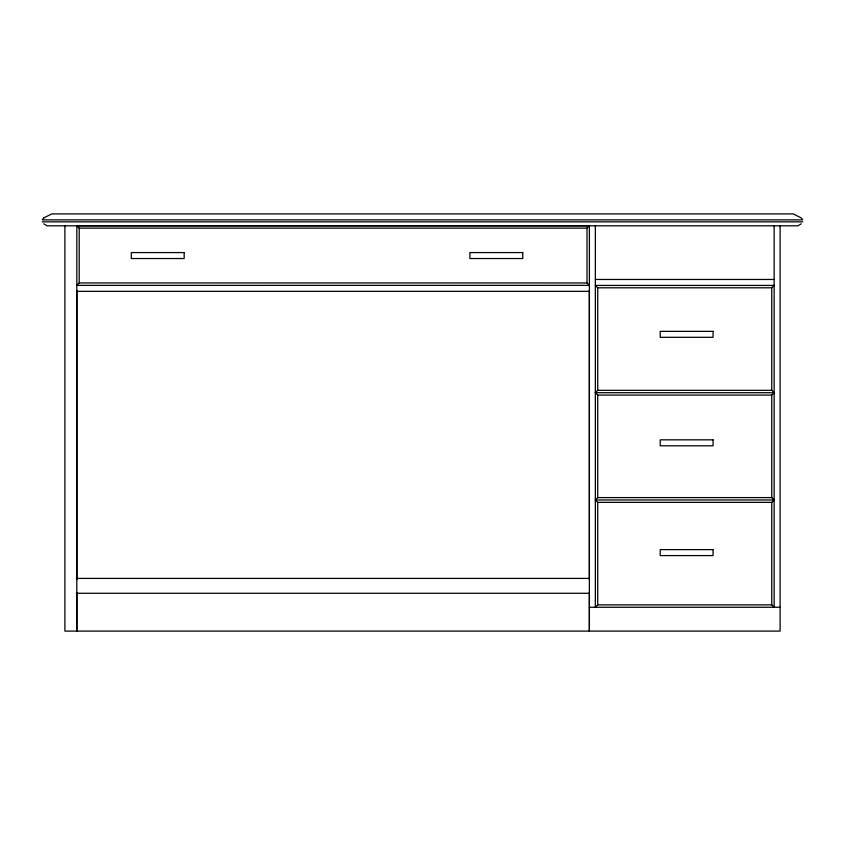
<?xml version="1.0" encoding="UTF-8"?>
<svg xmlns="http://www.w3.org/2000/svg" width="845" height="845" viewBox="0 0 845 845"><rect width="100%" height="100%" fill="white"/><g stroke="black" fill="none" stroke-linecap="round" stroke-linejoin="round"><path stroke-width="1.27" d="M76.821 592.82L76.821 631.099L76.821 225.742L589.387 225.742L589.377 631.099L589.377 592.82M76.821 579.628L76.821 290.553M589.377 579.628L589.377 290.553M76.821 285.346L79.208 282.959L587 282.959L589.387 285.346L76.821 285.388M587 282.959L587 228.129L589.387 225.742M595.345 392.703L597.721 390.316L771.76 390.316L774.147 392.703L771.76 395.08L597.721 395.08L595.345 392.703L774.147 392.703M597.721 287.807L771.76 287.807L774.147 285.42L595.345 285.42L597.721 287.807L597.721 390.316M595.345 499.976L597.721 497.599L771.76 497.599L774.147 499.976L771.76 502.363L597.721 502.363L595.345 499.976L774.147 499.976M774.147 225.816L774.147 607.259L771.76 604.872L597.721 604.872L595.345 607.259L595.345 225.816M801.166 223.83L797.986 225.816L47.014 225.816L43.834 223.83M42.25 221.844L802.75 221.844M76.821 225.742L79.208 228.129L587 228.129M595.345 279.463L774.147 279.463M76.821 291.345L589.387 291.345M76.377 578.413L589.06 578.413M76.377 593.274L589.06 593.274M589.377 607.259L780.104 607.259M780.104 225.816L780.104 631.099L64.896 631.099L64.896 225.816M771.76 287.807L771.76 390.316M771.76 395.08L771.76 497.599M771.76 502.363L771.76 604.872M597.721 395.08L597.721 497.599M597.721 502.363L597.721 604.872M79.208 228.129L79.208 282.959M43.834 217.873L42.25 219.858L802.75 219.858L801.166 217.873L793.212 213.901L51.788 213.901L43.834 217.873M184.157 252.57L131.302 252.57L131.302 258.528L184.157 258.528L184.157 252.57M522.759 252.57L469.904 252.57L469.904 258.528L522.759 258.528L522.759 252.57M713.064 331.356L660.209 331.356L660.209 337.313L713.064 337.313L713.064 331.356M713.064 439.833L660.209 439.833L660.209 445.79L713.064 445.79L713.064 439.833M713.064 549.62L660.209 549.62L660.209 555.587L713.064 555.587L713.064 549.62"/></g></svg>
